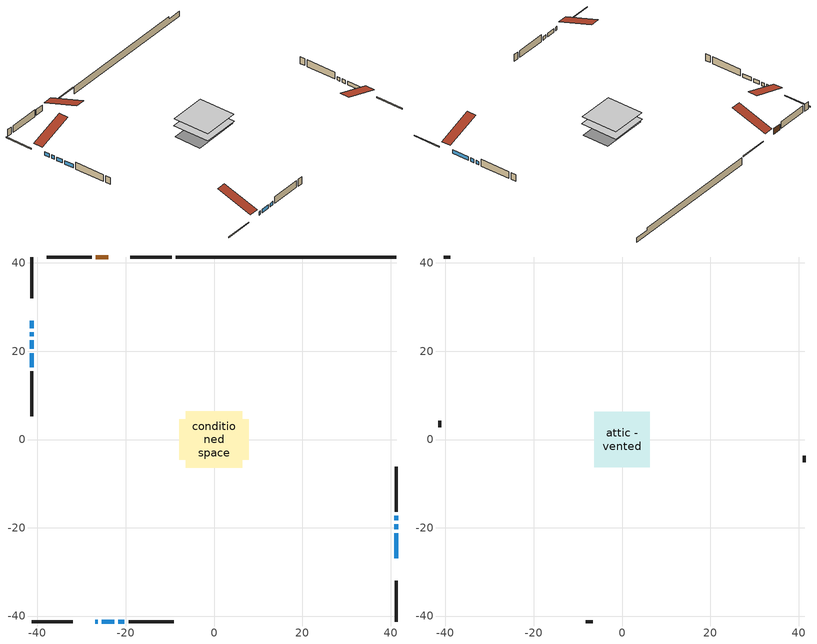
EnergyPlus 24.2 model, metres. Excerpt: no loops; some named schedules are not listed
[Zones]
conditioned space
 floor adiabatic (AdiabaticFloorConstruction): -6.35,-6.35 -6.35,6.35 6.35,6.35 6.35,-6.35 z0.76
 floor foundation (Slab1 construction): -7.92,-4.57 -7.92,4.57 7.92,4.57 7.92,-4.57 z-1.68
 wall outside (RimJoist1 construction): -9.56,41.35 -18.93,41.35 / -41.35,-41.35 -31.98,-41.35 / -41.35,41.35 -41.35,31.98 / 41.35,-41.35 41.35,-31.98 z0.76:1.06
 wall outside (AdiabaticWallConstruction 1): -23.99,41.35 -26.79,41.35 z0.76:2.79
 wall outside (AdiabaticWallConstruction): 41.35,-26.92 41.35,-21.23 / 41.35,-20.3 41.35,-19.2 / -41.35,26.92 -41.35,25.26 / -26.92,-41.35 -26.36,-41.35 / 41.35,-18.27 41.35,-17.28 / -41.35,24.33 -41.35,23.39 / -41.35,22.47 -41.35,20.5 / -41.35,19.58 -41.35,16.36 / -25.44,-41.35 -22.59,-41.35 / -21.66,-41.35 -20.29,-41.35 z0.76:1.98
 wall outside (Wall1 construction): -27.71,41.35 -37.93,41.35 / -19.37,-41.35 -9.15,-41.35 / -41.35,15.43 -41.35,5.21 / 41.35,-16.35 41.35,-6.14 z0.76:3.2
 wall foundation (FoundationWall1 construction): -8.63,41.35,-1.68 -8.63,41.35,0.76 36.35,41.35,0.76 36.35,41.35,-0.05 41.35,41.35,-0.05 41.35,41.35,-1.68
 window (WindowConstruction): 41.35,-26.92 41.35,-21.23 z0.76:1.98
 window (WindowConstruction 7): 41.35,-20.3 41.35,-19.2 z0.76:1.98
 window (WindowConstruction 8): -41.35,26.92 -41.35,25.26 z0.76:1.98
 window (WindowConstruction 9): -26.92,-41.35 -26.36,-41.35 z0.76:1.98
 window (WindowConstruction 1): 41.35,-18.27 41.35,-17.28 z0.76:1.98
 window (WindowConstruction 2): -41.35,24.33 -41.35,23.4 z0.76:1.98
 window (WindowConstruction 3): -41.35,22.47 -41.35,20.51 z0.76:1.98
 window (WindowConstruction 4): -41.35,19.58 -41.35,16.36 z0.76:1.98
 window (WindowConstruction 5): -25.44,-41.35 -22.59,-41.35 z0.76:1.98
 window (WindowConstruction 6): -21.66,-41.35 -20.3,-41.35 z0.76:1.98
 door (Door): -23.99,41.35 -26.78,41.35 z0.76:2.79
 ceiling adiabatic (AdiabaticFloorConstruction): 6.35,-6.35 6.35,6.35 -6.35,6.35 -6.35,-6.35 z0.76
attic - vented
 floor to conditioned space (Floor1 construction Reversed): -6.23,-6.23 -6.23,6.23 6.23,6.23 6.23,-6.23 z3.2
 wall outside (Wall2 construction): -38.86,41.35 -40.42,41.35 / -8.22,-41.35 -6.66,-41.35 / -41.35,4.28 -41.35,2.73 / 41.35,-5.21 41.35,-3.65 z0.76:3.2
 roof outside (Roof1 construction): -23.06,41.35,3.2 -23.06,29.21,7.24 -19.86,29.21,7.24 -19.86,41.35,3.2; -27.85,-41.35,3.2 -27.85,-29.21,7.24 -31.05,-29.21,7.24 -31.05,-41.35,3.2; -41.35,27.85,3.2 -29.21,27.85,7.24 -29.21,31.05,7.24 -41.35,31.05,3.2; 41.35,-27.85,3.2 29.21,-27.85,7.24 29.21,-31.05,7.24 41.35,-31.05,3.2
[Building]
Building 1: Terrain=Suburbs
[Site:Location]
Prince Albert AP_SK: Latitude {deg}=53.21; Longitude {deg}=-105.67; Time Zone {hr}=-6; Elevation {m}=428; Keep Site Location Information=Yes
[Site:GroundTemperature:Shallow]
-5.03068, -7.78458, -8.00512, -6.69825, -1.45193, 3.76996, 8.29705, 11.1649, 11.4085, 9.07601, 4.66436, -0.397337
[Site:WaterMainsTemperature]
Calculation Method=Schedule; Temperature Schedule=mains temperature schedule
[Material] Roughness=Rough; Thermal Absorptance=0.9
Name | Thickness {m} | Conductivity {W/m-K} | Density {kg/m3} | Specific Heat {J/kg-K} | Solar Absorptance | Visible Absorptance
asphalt or fiberglass shingles | 0.00635 | 0.162714 | 1121.4 | 1465.45 | 0.84 | 0.84
ceiling loosefill ins | 0.254 | 0.0480833 | 16.02 | 1046.75 | 0.7 | 0.7
ceiling stud and cavity | 0.1397 | 0.0914023 | 65.682 | 1177.47 | 0.7 | 0.7
concrete 4.0 in. | 0.1016 | 1.803125 | 2242.8 | 837.4 | 0.7 | 0.7
concrete 8.0 in. | 0.2032 | 1.803125 | 2242.8 | 837.4 | 0.7 | 0.7
door material | 0.04445 | 0.0451087 | 512.64 | 1214.23 | 0.7 | 0.7
exterior vertical ins | 0.0457286 | 0.029427 | 32.04 | 1214.23 | 0.7 | 0.7
floor covering | 0.0127 | 0.0433444 | 54.468 | 1339.84 | 0.6 | 0.6
floor rigid ins; wall rigid ins 1 | 0.512978 | 0.029427 | 32.04 | 1214.23 | 0.7 | 0.7
floor stud and cavity | 0.1397 | 1.75129 | 37.0049 | 1207.88 | 0.7 | 0.7
furniture material conditioned space 1 | 0.1524 | 0.115458 | 640.8 | 1214.23 | 0.6 | 0.6
gypsum board | 0.0127 | 0.160291 | 801 | 837.4 | 0.6 | 0.6
gypsum board 1 | 0.0127 | 0.160291 | 801 | 837.4 | 0.7 | 0.7
osb sheathing 0.5 in. | 0.0127 | 0.115458 | 512.64 | 1214.23 | 0.7 | 0.7
osb sheathing 0.75 in. | 0.01905 | 0.115458 | 512.64 | 1214.23 | 0.7 | 0.7
osb sheathing 2.0 in. | 0.0508 | 0.115458 | 512.64 | 1214.23 | 0.7 | 0.7
rim joist rigid ins; wall rigid ins | 0.051816 | 0.029427 | 32.04 | 1214.23 | 0.7 | 0.7
rim joist stud and cavity | 0.0508 | 0.0439398 | 125.044 | 1163.47 | 0.6 | 0.6
wall stud and cavity | 0.1397 | 0.217369 | 139.0536 | 1170.24 | 0.7 | 0.7
wall stud and cavity 1 | 0.0889 | 6.1454 | 50.32683 | 1063.81 | 0.6 | 0.6
wall stud and cavity 2 | 0.0889 | 0.380278 | 52.3479 | 1209.89 | 0.7 | 0.7
wall stud and cavity 3 | 0.0889 | 0.391764 | 83.0341 | 1211.67 | 0.7 | 0.7
wood siding | 0.0254 | 0.102417 | 544.68 | 1172.36 | 0 | 0
wood siding 1 | 0.00254 | 0.102417 | 544.68 | 1172.36 | 0 | 0
wood siding 2; wood siding 3; wood siding 4 | 0.0254 | 0.102417 | 544.68 | 1172.36 | 0.7 | 0.7
[WindowMaterial:SimpleGlazingSystem]
Name | U-Factor {W/m2-K} | Solar Heat Gain Coefficient
WindowMaterial | 1.99127 | 0.62
WindowMaterial 1 | 2.21953 | 0.55
WindowMaterial 2 | 2.11676 | 0.58
WindowMaterial 3 | 2.02591 | 0.61
WindowMaterial 4 | 1.98276 | 0.63
WindowMaterial 5 | 2.080987 | 0.6
WindowMaterial 6 | 2.20136 | 0.56
[Construction]
AdiabaticFloorConstruction: floor stud and cavity, floor rigid ins, osb sheathing 0.75 in., floor covering
AdiabaticWallConstruction: wood siding 3, wall rigid ins 1, wall stud and cavity 2, gypsum board
AdiabaticWallConstruction 1: wood siding 4, wall rigid ins 1, wall stud and cavity 2, gypsum board
Door: door material
Floor1 construction Reversed: gypsum board, ceiling stud and cavity, ceiling loosefill ins
FoundationWall1 construction: concrete 8.0 in., gypsum board 1
furniture construction conditioned space 1: furniture material conditioned space 1
PartitionWallConstruction: gypsum board, wall stud and cavity 3, gypsum board
RimJoist1 construction: wood siding 2, rim joist rigid ins, osb sheathing 2.0 in., rim joist stud and cavity
Roof1 construction: asphalt or fiberglass shingles
Slab1 construction: concrete 4.0 in.
Wall1 construction: wood siding, wall rigid ins, osb sheathing 0.5 in., wall stud and cavity, gypsum board
Wall2 construction: wood siding 1, wall stud and cavity 1
WindowConstruction; WindowConstruction 5: WindowMaterial
WindowConstruction 1: WindowMaterial 1
WindowConstruction 2: WindowMaterial 2
WindowConstruction 3: WindowMaterial 3
WindowConstruction 4: WindowMaterial 4
WindowConstruction 6: WindowMaterial 5
WindowConstruction 7; WindowConstruction 8; WindowConstruction 9: WindowMaterial 6
[Zone] Multiplier=1; Part of Total Floor Area=Yes
Name | Volume {m3}
attic - vented | 102.031
conditioned space | 765.2
[Space]
Name | Zone | Volume {m3}
attic - vented 1 | attic - vented | 102.031
conditioned space 1 | conditioned space | 765.2
[ZoneInfiltration:EffectiveLeakageArea]
infil attic - vented 1: Zone or Space=attic - vented 1; Schedule=Always On Discrete; Effective Air Leakage Area {cm2}=5482.24; Stack Coefficient=0.00045094; Wind Coefficient=1.43476e-05
[ZoneMixing]
whole house fan mix: Zone or Space=attic - vented; Schedule=Always On Continuous; Design Flow Rate Calculation Method=Flow/Zone; Design Flow Rate {m3/s}=0; Source Zone or Space=conditioned space
[SurfaceProperty:ExposedFoundationPerimeter]
Slab1: Exposed Perimeter Calculation Method=TotalExposedPerimeter; Total Exposed Perimeter {m}=49.98
[InternalMass] Zone or ZoneList=conditioned space; Space or SpaceList=conditioned space 1
Name | Construction | Surface Area {m2}
furniture mass conditioned space 1 | furniture construction conditioned space 1 | 122.44
partition wall mass | PartitionWallConstruction | 306.1
[Lights]
interior lighting: Zone or ZoneList or Space or SpaceList=conditioned space 1; Schedule=interior lighting schedule; Design Level Calculation Method=LightingLevel; Lighting Level {W}=343.2; Return Air Fraction=0; Fraction Radiant=0.6; Fraction Visible=0.2; Fraction Replaceable=1
[People]
occupants: Zone or ZoneList or Space or SpaceList=conditioned space 1; Number of People Schedule=occupants schedule; Number of People Calculation Method=People; Number of People=3; Fraction Radiant=0.314171; Sensible Heat Fraction=0.56303; Activity Level Schedule=occupants activity schedule; Carbon Dioxide Generation Rate {m3/s-W}=0; Enable ASHRAE 55 Comfort Warnings=No; Mean Radiant Temperature Calculation Type=EnclosureAveraged
[ElectricEquipment] Zone or ZoneList or Space or SpaceList=conditioned space 1; Design Level Calculation Method=EquipmentLevel
Name | Schedule | Design Level {W} | Fraction Latent | Fraction Radiant | Fraction Lost
clothes dryer | clothes dryer schedule | 140.772 | 0.015 | 0.081 | 0.85
clothes washer | clothes washer schedule | 32.1985 | 0.03 | 0.162 | 0.7
cooking range | cooking range schedule | 215.147 | 0.08 | 0.432 | 0.2
dishwasher | dishwasher schedule | 66.8632 | 0.3 | 0.18 | 0.4
fridge | fridge schedule | 72.9452 | 0 | 0.6 | 0
mech vent house fan | mech vent house fan schedule | 0 | 0 | 0 | 1
mech vent house fan cfis | mech vent house fan cfis schedule | 0 | 0 | 0 | 0
misc plug loads | misc plug loads schedule | 494.7 | 0.045 | 0.513 | 0.1
whole house fan | Always On Discrete | 0 | 0 | 0 | 1
[OtherEquipment] Zone or ZoneList or Space or SpaceList=conditioned space 1; Design Level Calculation Method=EquipmentLevel
Name | Fuel Type | Schedule | Design Level {W} | Fraction Latent | Fraction Radiant | Fraction Lost
clothes dryer 1 | Electricity | clothes dryer schedule | 0 | 0.015 | 0.081 | 0.85
cooking range 1 | Electricity | cooking range schedule | 0 | 0.08 | 0.432 | 0.2
general water use latent | None | general water use schedule | 62.594 | 1 | 0 | 0
general water use sensible | None | general water use schedule | -61.6891 | 0 | 0.6 | 0
mech vent house fan latent load | None | Always On Discrete | 0 | 1 | 0 | 0
mech vent house fan sensible load | None | Always On Discrete | 0 | 0 | 0 | 0
water heater energy adjustment1 | Electricity | Always On Discrete | 0.01 | 0 | 0 | 1
[ZoneInfiltration:DesignFlowRate] Zone or ZoneList or Space or SpaceList=conditioned space 1; Schedule=Always On Discrete; Design Flow Rate Calculation Method=Flow/Zone; Design Flow Rate {m3/s}=0
infil flow; natural vent flow; whole house fan flow
[ZoneControl:Thermostat]
conditioned space Thermostat: Zone or ZoneList=conditioned space; Control Type Schedule=conditioned space Thermostat Schedule; Control 1=conditioned space temperature setpoint; Temperature Difference Between Cutout And Setpoint {deltaC}=0
[ZoneHVAC:Baseboard:Convective:Electric]
electric baseboard: Availability Schedule=Always On Discrete; Heating Design Capacity {W}=10447.4; Efficiency=1
[Zone equipment]
conditioned space: electric baseboard
[Foundation:Kiva]
Foundation Kiva 1: Initial Indoor Air Temperature {C}=21; Wall Height Above Grade {m}=0.759988; Wall Depth Below Slab {m}=0.2032; Custom Block Material Name 1=exterior vertical ins; Custom Block Depth 1 {m}=2.43998; Custom Block X Position 1 {m}=0.2159; Custom Block Z Position 1 {m}=0
[Foundation:Kiva:Settings]
Soil Conductivity {W/m-K}=0.849921; Soil Density {kg/m3}=1842.3; Soil Specific Heat {J/kg-K}=418.7; Ground Solar Absorptivity=0.9; Ground Thermal Absorptivity=0.9; Ground Surface Roughness {m}=0.03; Far-Field Width {m}=40; Deep-Ground Boundary Condition=ZeroFlux; Deep-Ground Depth {m}=40; Minimum Cell Dimension {m}=0.2; Maximum Cell Growth Coefficient=3; Simulation Timestep=Timestep
[Exterior:Lights]
exterior lighting: Schedule=exterior lighting schedule; Design Level {W}=75.6
[EnergyManagementSystem:GlobalVariable]
infil_program_Qfan
infil_program_Qinf
natural_vent_program_Qnv
natural_vent_program_Qwhf
[EnergyManagementSystem:Sensor]
Name | Output:Variable or Output:Meter Index Key | Output:Variable or Output:Meter
airflow_gain | infil flow | Infiltration Sensible Heat Gain Energy
airflow_gain_1 | natural vent flow | Infiltration Sensible Heat Gain Energy
airflow_gain_2 | whole house fan flow | Infiltration Sensible Heat Gain Energy
airflow_loss | infil flow | Infiltration Sensible Heat Loss Energy
airflow_loss_1 | natural vent flow | Infiltration Sensible Heat Loss Energy
airflow_loss_2 | whole house fan flow | Infiltration Sensible Heat Loss Energy
clg_load_cond |  | Cooling:EnergyTransfer:Zone:CONDITIONED SPACE
clg_sp_s; clg_sp_s_1 | cooling setpoint | Schedule Value
clothes_dryer_exhaust_0_sch_s | clothes dryer exhaust 0 schedule | Schedule Value
conditioned_space_clg_unmet_s | conditioned space | Zone Cooling Setpoint Not Met Time
conditioned_space_htg_unmet_s | conditioned space | Zone Heating Setpoint Not Met Time
cool_season | cooling season schedule | Schedule Value
fridge_tin_s | conditioned space | Zone Mean Air Temperature
htg_load_cond |  | Heating:EnergyTransfer:Zone:CONDITIONED SPACE
htg_sp_s; htg_sp_s_1 | heating setpoint | Schedule Value
ig_ee_conv | clothes dryer | Electric Equipment Convective Heating Energy
ig_ee_conv_2 | cooking range | Electric Equipment Convective Heating Energy
ig_ee_conv_4 | fridge | Electric Equipment Convective Heating Energy
ig_ee_conv_5 | misc plug loads | Electric Equipment Convective Heating Energy
ig_ee_conv_6 | whole house fan | Electric Equipment Convective Heating Energy
ig_ee_rad | clothes dryer | Electric Equipment Radiant Heating Energy
ig_ee_rad_2 | cooking range | Electric Equipment Radiant Heating Energy
ig_ee_rad_4 | fridge | Electric Equipment Radiant Heating Energy
ig_ee_rad_5 | misc plug loads | Electric Equipment Radiant Heating Energy
ig_ee_rad_6 | whole house fan | Electric Equipment Radiant Heating Energy
ig_lgt_conv | interior lighting | Lights Convective Heating Energy
ig_lgt_rad | interior lighting | Lights Radiant Heating Energy
ig_lgt_vis | interior lighting | Lights Visible Radiation Heating Energy
ig_oe_conv | clothes dryer 1 | Other Equipment Convective Heating Energy
ig_oe_conv_1 | cooking range 1 | Other Equipment Convective Heating Energy
ig_oe_conv_2 | general water use latent | Other Equipment Convective Heating Energy
ig_oe_conv_3 | general water use sensible | Other Equipment Convective Heating Energy
ig_oe_conv_4 | water heater energy adjustment1 | Other Equipment Convective Heating Energy
ig_oe_rad | clothes dryer 1 | Other Equipment Radiant Heating Energy
ig_oe_rad_1 | cooking range 1 | Other Equipment Radiant Heating Energy
ig_oe_rad_2 | general water use latent | Other Equipment Radiant Heating Energy
ig_oe_rad_3 | general water use sensible | Other Equipment Radiant Heating Energy
ig_oe_rad_4 | water heater energy adjustment1 | Other Equipment Radiant Heating Energy
ig_ppl_conv | occupants | People Convective Heating Energy
ig_ppl_rad | occupants | People Radiant Heating Energy
im_conv | furniture mass conditioned space 1 | Surface Inside Face Convection Heat Gain Energy
im_conv_1 | partition wall mass | Surface Inside Face Convection Heat Gain Energy
im_ig | furniture mass conditioned space 1 | Surface Inside Face Internal Gains Radiation Heat Gain Energy
im_ig_1 | partition wall mass | Surface Inside Face Internal Gains Radiation Heat Gain Energy
im_lgt | furniture mass conditioned space 1 | Surface Inside Face Lights Radiation Heat Gain Energy
im_lgt_1 | partition wall mass | Surface Inside Face Lights Radiation Heat Gain Energy
im_sol | furniture mass conditioned space 1 | Surface Inside Face Solar Radiation Heat Gain Energy
im_sol_1 | partition wall mass | Surface Inside Face Solar Radiation Heat Gain Energy
im_surf | furniture mass conditioned space 1 | Surface Inside Face Net Surface Thermal Radiation Heat Gain Energy
im_surf_1 | partition wall mass | Surface Inside Face Net Surface Thermal Radiation Heat Gain Energy
mv_conv | mech vent house fan | Electric Equipment Convective Heating Energy
mv_conv_1 | mech vent house fan cfis | Electric Equipment Convective Heating Energy
mv_conv_2 | mech vent house fan latent load | Other Equipment Convective Heating Energy
mv_conv_3 | mech vent house fan sensible load | Other Equipment Convective Heating Energy
mv_rad | mech vent house fan | Electric Equipment Radiant Heating Energy
mv_rad_1 | mech vent house fan cfis | Electric Equipment Radiant Heating Energy
mv_rad_2 | mech vent house fan latent load | Other Equipment Radiant Heating Energy
mv_rad_3 | mech vent house fan sensible load | Other Equipment Radiant Heating Energy
natural_vent_s | natural vent schedule | Schedule Value
out_pb_s |  | Site Outdoor Air Barometric Pressure
out_wt_s |  | Site Outdoor Air Humidity Ratio
site_vw_s |  | Site Wind Speed
ss_back_out | Window1 | Surface Window Shortwave from Zone Back Out Window Heat Transfer Rate
ss_back_out_1 | Window10 | Surface Window Shortwave from Zone Back Out Window Heat Transfer Rate
ss_back_out_2 | Window12 | Surface Window Shortwave from Zone Back Out Window Heat Transfer Rate
ss_back_out_3 | Window15 | Surface Window Shortwave from Zone Back Out Window Heat Transfer Rate
ss_back_out_4 | Window3 | Surface Window Shortwave from Zone Back Out Window Heat Transfer Rate
ss_back_out_5 | Window5 | Surface Window Shortwave from Zone Back Out Window Heat Transfer Rate
ss_back_out_6 | Window6 | Surface Window Shortwave from Zone Back Out Window Heat Transfer Rate
ss_back_out_7 | Window7 | Surface Window Shortwave from Zone Back Out Window Heat Transfer Rate
ss_back_out_8 | Window8 | Surface Window Shortwave from Zone Back Out Window Heat Transfer Rate
ss_back_out_9 | Window9 | Surface Window Shortwave from Zone Back Out Window Heat Transfer Rate
ss_conv | Door1 | Surface Inside Face Convection Heat Gain Energy
ss_conv_1 | Window1 | Surface Inside Face Convection Heat Gain Energy
ss_conv_10 | Window9 | Surface Inside Face Convection Heat Gain Energy
ss_conv_2 | Window10 | Surface Inside Face Convection Heat Gain Energy
ss_conv_3 | Window12 | Surface Inside Face Convection Heat Gain Energy
ss_conv_4 | Window15 | Surface Inside Face Convection Heat Gain Energy
ss_conv_5 | Window3 | Surface Inside Face Convection Heat Gain Energy
ss_conv_6 | Window5 | Surface Inside Face Convection Heat Gain Energy
ss_conv_7 | Window6 | Surface Inside Face Convection Heat Gain Energy
ss_conv_8 | Window7 | Surface Inside Face Convection Heat Gain Energy
ss_conv_9 | Window8 | Surface Inside Face Convection Heat Gain Energy
ss_ig | Door1 | Surface Inside Face Internal Gains Radiation Heat Gain Energy
ss_ig_1 | Window1 | Surface Inside Face Internal Gains Radiation Heat Gain Energy
ss_ig_10 | Window9 | Surface Inside Face Internal Gains Radiation Heat Gain Energy
ss_ig_2 | Window10 | Surface Inside Face Internal Gains Radiation Heat Gain Energy
ss_ig_3 | Window12 | Surface Inside Face Internal Gains Radiation Heat Gain Energy
ss_ig_4 | Window15 | Surface Inside Face Internal Gains Radiation Heat Gain Energy
ss_ig_5 | Window3 | Surface Inside Face Internal Gains Radiation Heat Gain Energy
ss_ig_6 | Window5 | Surface Inside Face Internal Gains Radiation Heat Gain Energy
ss_ig_7 | Window6 | Surface Inside Face Internal Gains Radiation Heat Gain Energy
ss_ig_8 | Window7 | Surface Inside Face Internal Gains Radiation Heat Gain Energy
ss_ig_9 | Window8 | Surface Inside Face Internal Gains Radiation Heat Gain Energy
ss_lgt | Door1 | Surface Inside Face Lights Radiation Heat Gain Energy
ss_sol | Door1 | Surface Inside Face Solar Radiation Heat Gain Energy
ss_surf | Door1 | Surface Inside Face Net Surface Thermal Radiation Heat Gain Energy
ss_surf_1 | Window1 | Surface Inside Face Net Surface Thermal Radiation Heat Gain Energy
ss_surf_10 | Window9 | Surface Inside Face Net Surface Thermal Radiation Heat Gain Energy
ss_surf_2 | Window10 | Surface Inside Face Net Surface Thermal Radiation Heat Gain Energy
ss_surf_3 | Window12 | Surface Inside Face Net Surface Thermal Radiation Heat Gain Energy
ss_surf_4 | Window15 | Surface Inside Face Net Surface Thermal Radiation Heat Gain Energy
ss_surf_5 | Window3 | Surface Inside Face Net Surface Thermal Radiation Heat Gain Energy
ss_surf_6 | Window5 | Surface Inside Face Net Surface Thermal Radiation Heat Gain Energy
ss_surf_7 | Window6 | Surface Inside Face Net Surface Thermal Radiation Heat Gain Energy
ss_surf_8 | Window7 | Surface Inside Face Net Surface Thermal Radiation Heat Gain Energy
ss_surf_9 | Window8 | Surface Inside Face Net Surface Thermal Radiation Heat Gain Energy
ss_trans_in | Window1 | Surface Window Transmitted Solar Radiation Rate
ss_trans_in_1 | Window10 | Surface Window Transmitted Solar Radiation Rate
ss_trans_in_2 | Window12 | Surface Window Transmitted Solar Radiation Rate
ss_trans_in_3 | Window15 | Surface Window Transmitted Solar Radiation Rate
ss_trans_in_4 | Window3 | Surface Window Transmitted Solar Radiation Rate
ss_trans_in_5 | Window5 | Surface Window Transmitted Solar Radiation Rate
ss_trans_in_6 | Window6 | Surface Window Transmitted Solar Radiation Rate
ss_trans_in_7 | Window7 | Surface Window Transmitted Solar Radiation Rate
ss_trans_in_8 | Window8 | Surface Window Transmitted Solar Radiation Rate
ss_trans_in_9 | Window9 | Surface Window Transmitted Solar Radiation Rate
ss_trans_out | Window1 | Surface Inside Face Initial Transmitted Diffuse Transmitted Out Window Solar Radiation Rate
ss_trans_out_1 | Window10 | Surface Inside Face Initial Transmitted Diffuse Transmitted Out Window Solar Radiation Rate
ss_trans_out_2 | Window12 | Surface Inside Face Initial Transmitted Diffuse Transmitted Out Window Solar Radiation Rate
ss_trans_out_3 | Window15 | Surface Inside Face Initial Transmitted Diffuse Transmitted Out Window Solar Radiation Rate
ss_trans_out_4 | Window3 | Surface Inside Face Initial Transmitted Diffuse Transmitted Out Window Solar Radiation Rate
ss_trans_out_5 | Window5 | Surface Inside Face Initial Transmitted Diffuse Transmitted Out Window Solar Radiation Rate
ss_trans_out_6 | Window6 | Surface Inside Face Initial Transmitted Diffuse Transmitted Out Window Solar Radiation Rate
ss_trans_out_7 | Window7 | Surface Inside Face Initial Transmitted Diffuse Transmitted Out Window Solar Radiation Rate
ss_trans_out_8 | Window8 | Surface Inside Face Initial Transmitted Diffuse Transmitted Out Window Solar Radiation Rate
ss_trans_out_9 | Window9 | Surface Inside Face Initial Transmitted Diffuse Transmitted Out Window Solar Radiation Rate
s_conv | Floor1 | Surface Inside Face Convection Heat Gain Energy
s_conv_1 | FoundationWall1 | Surface Inside Face Convection Heat Gain Energy
s_conv_10 | Wall1:180 | Surface Inside Face Convection Heat Gain Energy
s_conv_11 | Wall1:270 | Surface Inside Face Convection Heat Gain Energy
s_conv_12 | Wall1:90 | Surface Inside Face Convection Heat Gain Energy
s_conv_2 | inferred conditioned ceiling | Surface Inside Face Convection Heat Gain Energy
s_conv_3 | inferred conditioned floor | Surface Inside Face Convection Heat Gain Energy
s_conv_4 | RimJoist1:0 | Surface Inside Face Convection Heat Gain Energy
s_conv_5 | RimJoist1:180 | Surface Inside Face Convection Heat Gain Energy
s_conv_6 | RimJoist1:270 | Surface Inside Face Convection Heat Gain Energy
s_conv_7 | RimJoist1:90 | Surface Inside Face Convection Heat Gain Energy
s_conv_8 | Slab1 | Surface Inside Face Convection Heat Gain Energy
s_conv_9 | Wall1:0 | Surface Inside Face Convection Heat Gain Energy
s_ig | Floor1 | Surface Inside Face Internal Gains Radiation Heat Gain Energy
s_ig_1 | FoundationWall1 | Surface Inside Face Internal Gains Radiation Heat Gain Energy
s_ig_10 | Wall1:180 | Surface Inside Face Internal Gains Radiation Heat Gain Energy
s_ig_11 | Wall1:270 | Surface Inside Face Internal Gains Radiation Heat Gain Energy
s_ig_12 | Wall1:90 | Surface Inside Face Internal Gains Radiation Heat Gain Energy
s_ig_2 | inferred conditioned ceiling | Surface Inside Face Internal Gains Radiation Heat Gain Energy
s_ig_3 | inferred conditioned floor | Surface Inside Face Internal Gains Radiation Heat Gain Energy
s_ig_4 | RimJoist1:0 | Surface Inside Face Internal Gains Radiation Heat Gain Energy
s_ig_5 | RimJoist1:180 | Surface Inside Face Internal Gains Radiation Heat Gain Energy
s_ig_6 | RimJoist1:270 | Surface Inside Face Internal Gains Radiation Heat Gain Energy
s_ig_7 | RimJoist1:90 | Surface Inside Face Internal Gains Radiation Heat Gain Energy
s_ig_8 | Slab1 | Surface Inside Face Internal Gains Radiation Heat Gain Energy
s_ig_9 | Wall1:0 | Surface Inside Face Internal Gains Radiation Heat Gain Energy
s_lgt | Floor1 | Surface Inside Face Lights Radiation Heat Gain Energy
s_lgt_1 | FoundationWall1 | Surface Inside Face Lights Radiation Heat Gain Energy
s_lgt_10 | Wall1:180 | Surface Inside Face Lights Radiation Heat Gain Energy
s_lgt_11 | Wall1:270 | Surface Inside Face Lights Radiation Heat Gain Energy
s_lgt_12 | Wall1:90 | Surface Inside Face Lights Radiation Heat Gain Energy
s_lgt_2 | inferred conditioned ceiling | Surface Inside Face Lights Radiation Heat Gain Energy
s_lgt_3 | inferred conditioned floor | Surface Inside Face Lights Radiation Heat Gain Energy
s_lgt_4 | RimJoist1:0 | Surface Inside Face Lights Radiation Heat Gain Energy
s_lgt_5 | RimJoist1:180 | Surface Inside Face Lights Radiation Heat Gain Energy
s_lgt_6 | RimJoist1:270 | Surface Inside Face Lights Radiation Heat Gain Energy
s_lgt_7 | RimJoist1:90 | Surface Inside Face Lights Radiation Heat Gain Energy
s_lgt_8 | Slab1 | Surface Inside Face Lights Radiation Heat Gain Energy
s_lgt_9 | Wall1:0 | Surface Inside Face Lights Radiation Heat Gain Energy
s_sol | Floor1 | Surface Inside Face Solar Radiation Heat Gain Energy
s_sol_1 | FoundationWall1 | Surface Inside Face Solar Radiation Heat Gain Energy
s_sol_10 | Wall1:180 | Surface Inside Face Solar Radiation Heat Gain Energy
s_sol_11 | Wall1:270 | Surface Inside Face Solar Radiation Heat Gain Energy
s_sol_12 | Wall1:90 | Surface Inside Face Solar Radiation Heat Gain Energy
